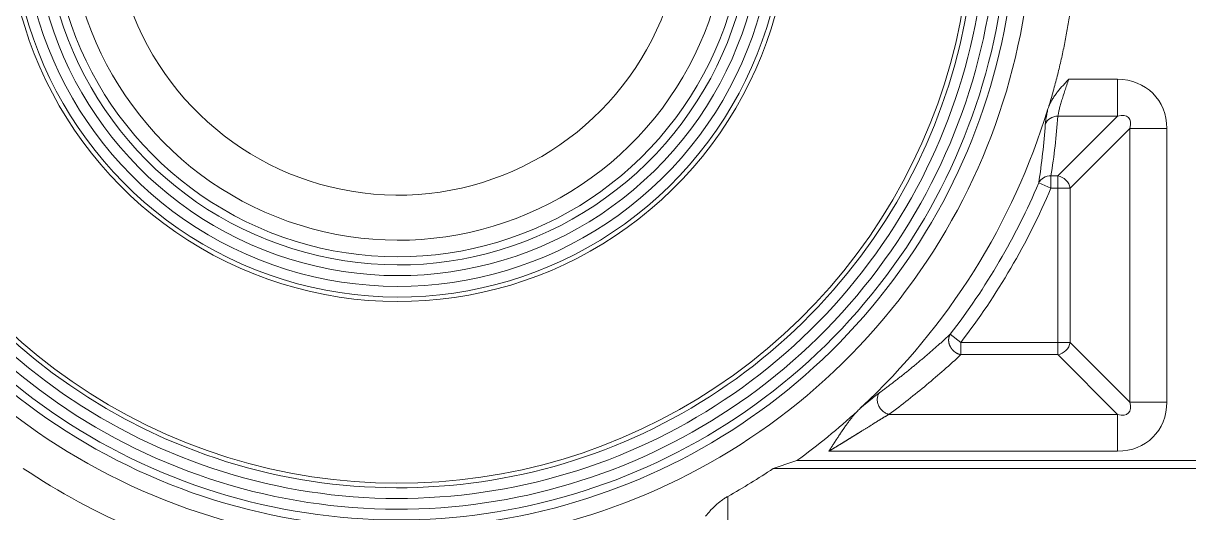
# Model space of a CAD drawing. Header units: millimetres. Extents: x 559 to 1112, y 323 to 643.
# Drawn here: x 668.85 to 712.62, y 430.45 to 448.84 of the extents above; entities that cross this region are included whole.
import ezdxf

# ---------------------------------------------------------------- set-up
doc = ezdxf.new("R2010")
doc.units = ezdxf.units.MM
doc.layers.add('core', color=7, linetype='Continuous', lineweight=20)

msp = doc.modelspace()

# ---------------------------------------------------------------- linework, layer by layer
at = {"layer": 'core', "lineweight": 13}
for p, q in [((708.112, 446.738), (709.95, 446.738)), ((709.95, 446.738), (709.95, 445.351)), ((707.707, 443.108), (709.95, 445.351)), ((707.708, 445.351), (709.95, 445.351)), ((710.413, 444.889), (708.169, 442.646)), ((710.413, 444.889), (711.799, 444.889)), ((710.413, 444.889), (710.413, 434.608)), ((711.799, 434.608), (711.799, 444.889)), ((707.448, 442.646), (707.448, 443.108)), ((707.707, 443.108), (707.448, 443.108)), ((707.707, 443.108), (707.707, 442.646)), ((707.448, 442.646), (706.987, 442.842)), ((707.448, 442.646), (707.707, 442.646)), ((707.707, 442.646), (708.169, 442.646)), ((707.707, 442.646), (707.707, 436.851)), ((708.169, 436.851), (708.169, 442.646)), ((704.064, 436.851), (703.667, 437.156)), ((704.064, 436.389), (704.064, 436.851)), ((707.707, 436.851), (704.064, 436.851)), ((707.707, 436.389), (707.707, 436.851)), ((708.169, 436.851), (707.707, 436.851)), ((708.169, 436.851), (710.413, 434.608)), ((704.064, 436.389), (707.707, 436.389)), ((709.95, 434.145), (707.707, 436.389)), ((711.799, 434.608), (710.413, 434.608)), ((709.95, 434.145), (701.365, 434.145)), ((709.95, 434.145), (709.95, 432.759)), ((699.101, 432.759), (709.95, 432.759)), ((697.012, 432.109), (714.8, 432.109)), ((714.968, 432.407), (697.9, 432.407)), ((695.307, 417.891), (695.307, 431.06))]:
    msp.add_line(p, q, dxfattribs=at)
for centre, radius, start, end in [((719.145, 493.318), 100.6, 102.90589, 234.03401), ((719.145, 493.318), 100.175, 102.90589, 234.02621), ((719.145, 493.318), 99.403, 102.30628, 234.05643), ((719.145, 493.318), 99.101, 102.30628, 234.08425), ((719.145, 493.318), 99.011, 102.22118, 234.09442), ((719.145, 487.282), 85.99, 192.44405, 257.55596), ((719.145, 487.282), 84.657, 193.18185, 256.81814), ((682.929, 453.078), 23.828, 180, 25), ((682.929, 453.078), 23.204, 180, 25), ((682.929, 453.078), 22.9, 180, 25), ((682.929, 453.078), 22.498, 180, 25), ((682.929, 453.078), 22.094, 180, 25), ((682.929, 453.078), 21.692, 180, 25), ((682.929, 453.078), 21.524, 180, 25), ((682.929, 453.078), 14.692, 180, 25), ((682.929, 453.078), 14.524, 180, 25), ((682.929, 453.078), 14.122, 180, 25), ((682.929, 453.078), 13.718, 180, 25), ((682.929, 453.078), 13.316, 180, 25), ((682.929, 453.078), 13.012, 180, 25), ((682.929, 453.078), 12.388, 180, 25), ((682.929, 453.078), 10.694, 199.3752, 339.6439), ((682.929, 453.078), 25.515, 312.8956, 343.0132), ((682.929, 453.078), 26.145, 322.4829, 336.9512), ((682.929, 453.078), 26.645, 322.4829, 336.9512), ((682.929, 453.078), 25.522, 305.9136, 312.5259), ((682.929, 453.078), 25.259, 236.1136, 247.0873), ((682.929, 453.078), 25.259, 299.3442, 303.8864)]:
    msp.add_arc(centre, radius, start, end, dxfattribs=at)
for centre, major_axis, ratio, start_param, end_param in [((709.609, 444.548), (-1.665, -1.665), 0.854588, 2.434441, 3.848744), ((707.708, 444.889), (0.502, -0.037), 0.918393, 1.637611, 2.874237), ((682.929, 447.272), (0, 25.627), 0.969623, 4.549198, 4.637387), ((709.609, 444.548), (0.753, 0.753), 0.472398, 5.576034, 6.990337), ((707.448, 442.646), (0.497, -0.079), 0.916954, 1.716159, 2.876519), ((707.707, 442.646), (-0.356, 0.356), 0.854588, 4.005238, 5.41954), ((707.707, 436.851), (0.356, 0.356), 0.854588, 4.005238, 5.41954), ((709.609, 434.949), (-1.665, 1.665), 0.854588, 2.434441, 3.848744), ((709.609, 434.949), (-0.753, 0.753), 0.472398, 2.434441, 3.848744), ((682.929, 630.615), (0, 200.783), 0.46706, 3.292338, 3.301917)]:
    msp.add_ellipse(centre, major_axis=major_axis, ratio=ratio, start_param=start_param, end_param=end_param, dxfattribs=at)
for points, degree, knots in [([(706.06, 463.864), (708.059, 459.577), (708.715, 450.204), (707.373, 445.738)], 2, [0, 0, 0, 0.503377, 1, 1, 1]), ([(707.373, 445.738), (707.393, 445.786), (707.415, 445.833), (707.463, 445.924), (707.489, 445.969), (707.544, 446.057), (707.573, 446.1), (707.618, 446.164), (707.634, 446.185), (707.665, 446.227), (707.681, 446.248), (707.762, 446.35), (707.83, 446.43), (707.934, 446.546), (707.97, 446.585), (708.041, 446.661), (708.076, 446.7), (708.112, 446.738)], 3, [0, 0, 0, 0, 0.125, 0.125, 0.25, 0.25, 0.375, 0.375, 0.4375, 0.4375, 0.5, 0.5, 0.75, 0.75, 0.875, 0.875, 1, 1, 1, 1]), ([(708.112, 446.738), (708.088, 446.666), (708.04, 446.523), (707.994, 446.383), (707.961, 446.279), (707.949, 446.245), (707.928, 446.177), (707.917, 446.144), (707.886, 446.045), (707.866, 445.981), (707.828, 445.857), (707.811, 445.798), (707.78, 445.688), (707.766, 445.636), (707.748, 445.564), (707.742, 445.541), (707.732, 445.496), (707.728, 445.475), (707.716, 445.416), (707.711, 445.381), (707.708, 445.351)], 3, [0, 0, 0, 0, 0.125, 0.25, 0.25, 0.3125, 0.3125, 0.375, 0.375, 0.5, 0.5, 0.625, 0.625, 0.75, 0.75, 0.8125, 0.8125, 0.875, 0.875, 1, 1, 1, 1]), ([(707.233, 445.046), (707.235, 445.078), (707.243, 445.151), (707.257, 445.24), (707.267, 445.301), (707.269, 445.314), (707.274, 445.339), (707.281, 445.378), (707.289, 445.419), (707.305, 445.502), (707.318, 445.561), (707.331, 445.624)], 3, [0, 0, 0, 0, 0.25, 0.5, 0.5, 0.5625, 0.5625, 0.625, 0.75, 0.75, 1, 1, 1, 1]), ([(706.987, 442.842), (707.044, 443.209), (707.093, 443.576), (707.175, 444.311), (707.208, 444.679), (707.233, 445.046)], 3, [0, 0, 0, 0, 0.5, 0.5, 1, 1, 1, 1]), ([(701.012, 434.962), (701.032, 434.976), (701.072, 435.006), (701.132, 435.051), (701.192, 435.095), (701.251, 435.14), (701.311, 435.185), (701.371, 435.23), (701.43, 435.276), (701.49, 435.321), (701.549, 435.367), (701.608, 435.412), (701.667, 435.458), (701.726, 435.504), (701.785, 435.551), (701.844, 435.597), (701.902, 435.643), (701.961, 435.69), (702.019, 435.737), (702.078, 435.784), (702.136, 435.831), (702.194, 435.878), (702.252, 435.925), (702.31, 435.973), (702.368, 436.021), (702.425, 436.068), (702.483, 436.116), (702.54, 436.164), (702.598, 436.213), (702.655, 436.261), (702.712, 436.309), (702.769, 436.358), (702.826, 436.407), (702.883, 436.456), (702.94, 436.505), (702.996, 436.554), (703.053, 436.603), (703.109, 436.653), (703.165, 436.703), (703.222, 436.752), (703.278, 436.802), (703.334, 436.852), (703.389, 436.902), (703.445, 436.953), (703.501, 437.003), (703.556, 437.054), (703.612, 437.105), (703.648, 437.139), (703.667, 437.156)], 3, [0, 0, 0, 0, 0.02071, 0.041465, 0.062265, 0.08311, 0.104, 0.124936, 0.145916, 0.166943, 0.188014, 0.209131, 0.230293, 0.251501, 0.272755, 0.294054, 0.315399, 0.33679, 0.358226, 0.379708, 0.401236, 0.42281, 0.44443, 0.466096, 0.487808, 0.509566, 0.531371, 0.553221, 0.575118, 0.597061, 0.61905, 0.641086, 0.663168, 0.685297, 0.707472, 0.729694, 0.751962, 0.774277, 0.796638, 0.819047, 0.841502, 0.864004, 0.886552, 0.909148, 0.93179, 0.95448, 0.977216, 1, 1, 1, 1]), ([(703.667, 437.156), (703.665, 437.153), (703.662, 437.148), (703.657, 437.14), (703.652, 437.132), (703.648, 437.124), (703.644, 437.116), (703.64, 437.107), (703.636, 437.099), (703.633, 437.09), (703.629, 437.082), (703.626, 437.073), (703.623, 437.064), (703.621, 437.056), (703.618, 437.047), (703.616, 437.038), (703.614, 437.029), (703.612, 437.021), (703.61, 437.012), (703.609, 437.003), (703.607, 436.994), (703.606, 436.985), (703.605, 436.976), (703.604, 436.967), (703.604, 436.958), (703.603, 436.949), (703.603, 436.941), (703.603, 436.932), (703.603, 436.923), (703.603, 436.914), (703.604, 436.905), (703.604, 436.897), (703.605, 436.888), (703.606, 436.879), (703.607, 436.871), (703.608, 436.862), (703.61, 436.854), (703.611, 436.845), (703.613, 436.837), (703.614, 436.829), (703.616, 436.821), (703.618, 436.812), (703.62, 436.804), (703.623, 436.796), (703.625, 436.788), (703.628, 436.78), (703.63, 436.772), (703.633, 436.764), (703.636, 436.757), (703.639, 436.749), (703.642, 436.741), (703.645, 436.734), (703.648, 436.726), (703.651, 436.719), (703.655, 436.711), (703.658, 436.704), (703.662, 436.697), (703.666, 436.69), (703.67, 436.683), (703.674, 436.676), (703.678, 436.669), (703.682, 436.662), (703.686, 436.655), (703.69, 436.648), (703.694, 436.642), (703.699, 436.635), (703.703, 436.628), (703.708, 436.622), (703.712, 436.615), (703.717, 436.609), (703.722, 436.603), (703.727, 436.597), (703.732, 436.59), (703.737, 436.584), (703.742, 436.578), (703.747, 436.572), (703.753, 436.566), (703.758, 436.561), (703.763, 436.555), (703.769, 436.549), (703.774, 436.544), (703.78, 436.538), (703.786, 436.532), (703.792, 436.527), (703.797, 436.522), (703.803, 436.516), (703.81, 436.511), (703.816, 436.506), (703.822, 436.501), (703.828, 436.496), (703.835, 436.491), (703.841, 436.486), (703.848, 436.481), (703.854, 436.477), (703.861, 436.472), (703.868, 436.468), (703.874, 436.463), (703.881, 436.459), (703.888, 436.455), (703.896, 436.45), (703.903, 436.446), (703.91, 436.442), (703.917, 436.439), (703.925, 436.435), (703.932, 436.431), (703.94, 436.427), (703.948, 436.424), (703.955, 436.421), (703.963, 436.417), (703.971, 436.414), (703.979, 436.411), (703.987, 436.408), (703.996, 436.406), (704.004, 436.403), (704.012, 436.401), (704.021, 436.398), (704.029, 436.396), (704.038, 436.394), (704.046, 436.392), (704.055, 436.39), (704.061, 436.389), (704.064, 436.389)], 3, [0, 0, 0, 0, 0.010543, 0.021031, 0.031463, 0.04184, 0.05216, 0.062423, 0.072629, 0.082776, 0.092866, 0.102897, 0.112869, 0.122783, 0.132636, 0.142431, 0.152166, 0.161842, 0.171457, 0.181014, 0.190511, 0.199948, 0.209326, 0.218645, 0.227905, 0.237107, 0.24625, 0.255336, 0.264363, 0.273334, 0.282248, 0.291106, 0.299909, 0.308657, 0.31735, 0.32599, 0.334576, 0.343111, 0.351594, 0.360027, 0.36841, 0.376744, 0.385031, 0.393271, 0.401465, 0.409614, 0.417719, 0.425782, 0.433804, 0.441785, 0.449728, 0.457632, 0.465501, 0.473334, 0.481133, 0.4889, 0.496636, 0.504343, 0.512022, 0.519673, 0.5273, 0.534903, 0.542485, 0.550045, 0.557587, 0.565112, 0.572621, 0.580116, 0.587599, 0.595071, 0.602535, 0.60999, 0.617441, 0.624887, 0.632332, 0.639776, 0.647221, 0.654669, 0.662122, 0.669581, 0.677049, 0.684526, 0.692015, 0.699517, 0.707033, 0.714567, 0.722118, 0.72969, 0.737282, 0.744898, 0.752539, 0.760205, 0.7679, 0.775623, 0.783378, 0.791164, 0.798985, 0.80684, 0.814732, 0.822661, 0.83063, 0.83864, 0.846691, 0.854785, 0.862923, 0.871107, 0.879337, 0.887615, 0.895941, 0.904317, 0.912744, 0.921223, 0.929755, 0.938339, 0.946979, 0.955673, 0.964424, 0.973231, 0.982096, 0.991019, 1, 1, 1, 1]), ([(704.064, 436.389), (703.859, 436.198), (703.439, 435.819), (702.781, 435.254), (702.093, 434.696), (701.611, 434.328), (701.365, 434.146)], 3, [0, 0, 0, 0, 0.250002, 0.500004, 0.750006, 1, 1, 1, 1]), ([(700.296, 434.386), (700.303, 434.391), (700.316, 434.402), (700.336, 434.418), (700.355, 434.434), (700.374, 434.45), (700.393, 434.466), (700.412, 434.481), (700.43, 434.497), (700.449, 434.512), (700.467, 434.527), (700.485, 434.542), (700.503, 434.557), (700.52, 434.571), (700.538, 434.586), (700.555, 434.6), (700.572, 434.614), (700.589, 434.628), (700.606, 434.641), (700.622, 434.655), (700.639, 434.668), (700.655, 434.681), (700.671, 434.694), (700.687, 434.707), (700.702, 434.72), (700.718, 434.732), (700.733, 434.745), (700.748, 434.757), (700.763, 434.769), (700.778, 434.781), (700.792, 434.792), (700.806, 434.804), (700.821, 434.815), (700.835, 434.826), (700.848, 434.837), (700.862, 434.847), (700.875, 434.858), (700.889, 434.868), (700.902, 434.878), (700.915, 434.888), (700.927, 434.898), (700.94, 434.908), (700.952, 434.917), (700.965, 434.926), (700.977, 434.935), (700.988, 434.944), (701, 434.953), (701.008, 434.959), (701.012, 434.962)], 3, [0, 0, 0, 0, 0.023967, 0.047805, 0.071516, 0.095102, 0.118564, 0.141905, 0.165126, 0.18823, 0.211217, 0.23409, 0.256851, 0.279502, 0.302045, 0.324481, 0.346814, 0.369044, 0.391175, 0.413208, 0.435145, 0.456988, 0.478741, 0.500405, 0.521982, 0.543475, 0.564885, 0.586217, 0.607471, 0.62865, 0.649757, 0.670794, 0.691764, 0.712669, 0.733512, 0.754295, 0.775021, 0.795692, 0.816312, 0.836882, 0.857406, 0.877886, 0.898325, 0.918726, 0.939091, 0.959423, 0.979725, 1, 1, 1, 1]), ([(701.365, 434.145), (701.332, 434.152), (701.261, 434.175), (701.148, 434.243), (701.042, 434.349), (700.961, 434.484), (700.919, 434.631), (700.92, 434.769), (700.955, 434.883), (700.992, 434.938), (701.012, 434.962)], 3, [0, 0, 0, 0, 0.124999, 0.25, 0.375, 0.5, 0.625, 0.75, 0.875, 1, 1, 1, 1]), ([(699.101, 432.759), (699.146, 432.827), (699.366, 433.164), (699.525, 433.409), (699.626, 433.557), (699.935, 434.01), (700.18, 434.269)], 2, [0, 0, 0, 0.25, 0.25, 0.5, 0.5, 1, 1, 1]), ([(701.365, 434.145), (701.358, 434.142), (701.344, 434.134), (701.322, 434.121), (701.299, 434.108), (701.276, 434.095), (701.252, 434.081), (701.227, 434.066), (701.201, 434.051), (701.174, 434.035), (701.147, 434.019), (701.119, 434.002), (701.09, 433.984), (701.06, 433.966), (701.029, 433.948), (700.998, 433.929), (700.966, 433.909), (700.933, 433.889), (700.899, 433.868), (700.865, 433.846), (700.829, 433.825), (700.793, 433.802), (700.756, 433.779), (700.719, 433.756), (700.68, 433.731), (700.641, 433.707), (700.601, 433.682), (700.56, 433.656), (700.518, 433.63), (700.476, 433.604), (700.433, 433.577), (700.389, 433.549), (700.353, 433.527), (700.327, 433.51), (700.31, 433.5), (700.293, 433.489), (700.275, 433.478), (700.257, 433.467), (700.239, 433.455), (700.22, 433.444), (700.202, 433.432), (700.183, 433.421), (700.163, 433.409), (700.144, 433.397), (700.124, 433.385), (700.104, 433.372), (700.084, 433.36), (700.064, 433.347), (700.043, 433.334), (700.022, 433.321), (700.001, 433.308), (699.979, 433.295), (699.958, 433.282), (699.936, 433.268), (699.914, 433.254), (699.891, 433.24), (699.868, 433.226), (699.845, 433.212), (699.822, 433.198), (699.799, 433.184), (699.775, 433.169), (699.751, 433.154), (699.727, 433.139), (699.702, 433.124), (699.678, 433.109), (699.653, 433.094), (699.628, 433.078), (699.602, 433.063), (699.576, 433.047), (699.55, 433.031), (699.524, 433.015), (699.498, 432.999), (699.471, 432.983), (699.444, 432.966), (699.417, 432.95), (699.389, 432.933), (699.361, 432.916), (699.334, 432.899), (699.305, 432.882), (699.277, 432.865), (699.248, 432.847), (699.219, 432.83), (699.19, 432.812), (699.16, 432.795), (699.131, 432.777), (699.111, 432.765), (699.101, 432.759)], 3, [0, 0, 0, 0, 0.012496, 0.025185, 0.03807, 0.051156, 0.064443, 0.077936, 0.091635, 0.105545, 0.119667, 0.134003, 0.148555, 0.163326, 0.178317, 0.19353, 0.208967, 0.224629, 0.240519, 0.256638, 0.272986, 0.289566, 0.306379, 0.323427, 0.340709, 0.358229, 0.375986, 0.393982, 0.412218, 0.430696, 0.449415, 0.468377, 0.487583, 0.49482, 0.502151, 0.509574, 0.517091, 0.5247, 0.532402, 0.540198, 0.548087, 0.556068, 0.564144, 0.572312, 0.580574, 0.588929, 0.597377, 0.605919, 0.614555, 0.623283, 0.632106, 0.641022, 0.650031, 0.659134, 0.668331, 0.677622, 0.687006, 0.696484, 0.706055, 0.715721, 0.72548, 0.735333, 0.74528, 0.75532, 0.765455, 0.775684, 0.786006, 0.796422, 0.806933, 0.817537, 0.828235, 0.839028, 0.849914, 0.860894, 0.871969, 0.883137, 0.8944, 0.905757, 0.917207, 0.928752, 0.940392, 0.952125, 0.963952, 0.975874, 0.98789, 1, 1, 1, 1]), ([(695.307, 431.06), (695.265, 431.036), (695.224, 431.011), (695.143, 430.958), (695.104, 430.931), (694.99, 430.846), (694.917, 430.786), (694.813, 430.691), (694.779, 430.658), (694.714, 430.592), (694.682, 430.559), (694.589, 430.457), (694.531, 430.388), (694.476, 430.317)], 3, [0, 0, 0, 0, 0.125, 0.125, 0.25, 0.25, 0.5, 0.5, 0.625, 0.625, 0.75, 0.75, 1, 1, 1, 1])]:
    msp.add_open_spline(points, degree=degree, knots=knots, dxfattribs=at)
for points in [[(707.373, 445.738), (707.357, 445.701), (707.343, 445.663), (707.331, 445.624)], [(700.296, 434.386), (700.256, 434.348), (700.217, 434.309), (700.18, 434.269)]]:
    msp.add_open_spline(points, degree=3, dxfattribs=at)

doc.saveas('drawing.dxf')
